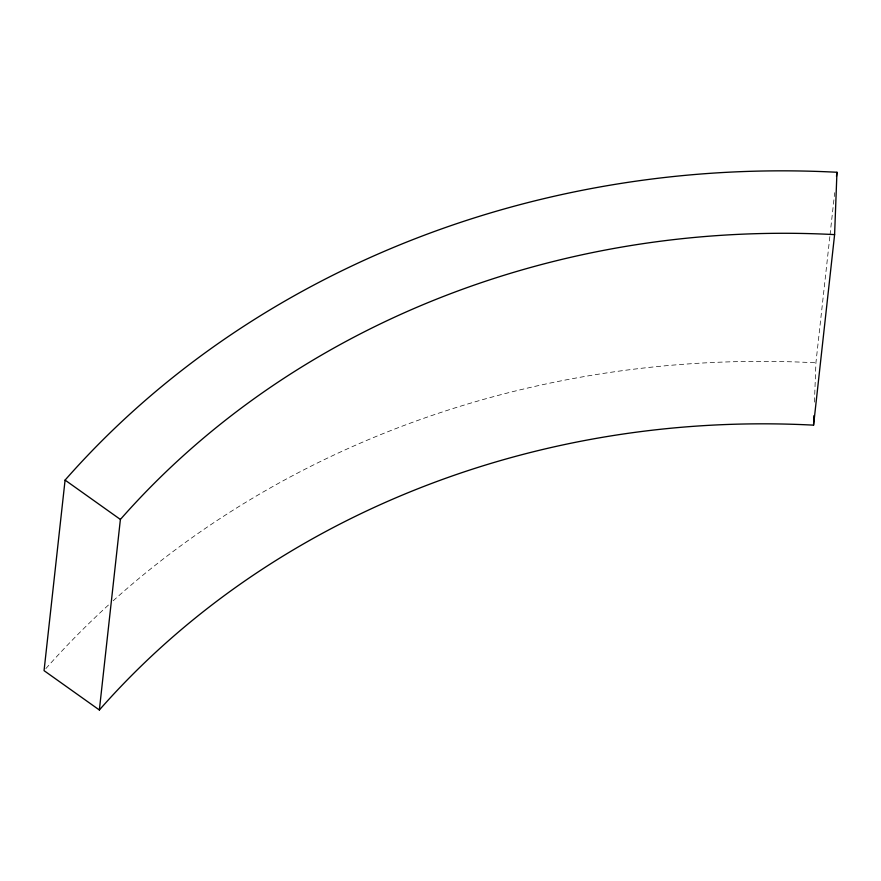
<?xml version="1.0" encoding="UTF-8"?>
<svg xmlns="http://www.w3.org/2000/svg" width="881" height="881" viewBox="0 0 881 881"><rect width="100%" height="100%" fill="white"/><g stroke="black" fill="none" stroke-linecap="round" stroke-linejoin="round"><path stroke-width="0.66" stroke-dasharray="4.41 3.3" d="M814.44 402.11L815.916 362.807L829.891 236.24M830.034 234.875L834.692 192.686M45.856 668.602A936.062 834.781 6.3 0 1 109.134 604.41M113.153 600.776A936.062 834.781 6.3 0 1 815.916 362.807"/><path stroke-width="1.32" d="M813.57 425.149L834.604 234.61L836.95 172.269A936.062 834.781 6.3 0 0 65.084 480.101L44.05 670.65L99.355 709.987A866.155 772.428 6.3 0 1 813.57 425.149L813.923 415.667M99.355 709.987L120.389 519.449L65.084 480.101M836.498 176.354L836.95 172.269M120.389 519.449A866.155 772.428 6.3 0 1 834.604 234.61"/></g></svg>
